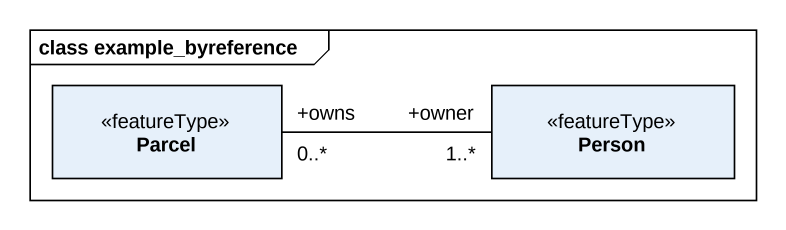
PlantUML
@startuml
mainframe class example_byreference
hide circle
hide empty members
class Parcel <<featureType>>
class "Person" as Person_ <<featureType>>
Person_ "+owner\n1..*" -left- "+owns\n0..*" Parcel
@enduml
